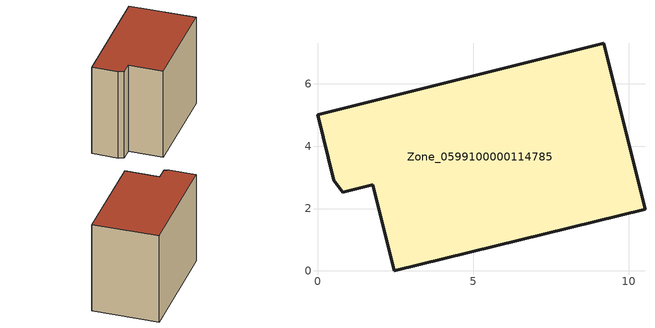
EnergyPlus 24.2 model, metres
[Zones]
Zone_0599100000114785
 floor ground (C_G): 1.78,2.76 0.81,2.52 0.52,2.91 0,5.01 9.2,7.31 10.52,1.98 2.46,0 z0
 wall outside (C_F): 2.46,0 10.52,1.98 9.2,7.31 0,5.01 0.52,2.91 0.81,2.52 1.78,2.76 2.46,0 z0:7.83
 roof outside (C_R): 0.81,2.52 1.78,2.76 2.46,0 10.52,1.98 9.2,7.31 0,5.01 0.52,2.91 z7.83
[BUILDING]
Pand.0599100000114785: North Axis=0; Terrain=City; Loads Convergence Tolerance Value=0.04; Temperature Convergence Tolerance Value=0.4; Solar Distribution=FullExterior; Maximum Number of Warmup Days=25; Minimum Number of Warmup Days=1
[Site:Location]
Rotterdam.The.Hague.AP_ZH_NLD Design_Conditions: Latitude=51.96; Longitude=4.45; Time Zone=1; Elevation=-4.5
[SITE:GROUNDTEMPERATURE:BUILDINGSURFACE]
18, 18, 18, 18, 18, 18, 18, 18, 18, 18, 18, 18
[MATERIAL] Thermal Absorptance=0.9; Solar Absorptance=0.7; Visible Absorptance=0.7
Name | Roughness | Thickness | Conductivity | Density | Specific Heat
G.TI.1975-1991 | MediumSmooth | 0.15 | 0.288461 | 540 | 1210
F.TI.1975-1991 | Rough | 0.3 | 0.230769 | 1920 | 840
R.TI.1975-1991 | MediumRough | 0.2 | 0.153846 | 1500 | 1000
[CONSTRUCTION]
C_G: G.TI.1975-1991
C_F: F.TI.1975-1991
C_R: R.TI.1975-1991
[ZONE]
Zone_0599100000114785: Type=1; Multiplier=1; Ceiling Height=Autocalculate; Volume=Autocalculate; Floor Area=autocalculate; Part of Total Floor Area=Yes
[ZONEINFILTRATION:DESIGNFLOWRATE]
Infil_Zone_0599100000114785: Zone or ZoneList or Space or SpaceList=Zone_0599100000114785; Schedule=AlwaysOn; Design Flow Rate Calculation Method=Flow/Area; Flow Rate per Floor Area=0.003; Constant Term Coefficient=1; Temperature Term Coefficient=0; Velocity Term Coefficient=0; Velocity Squared Term Coefficient=0
[HVACTEMPLATE:ZONE:IDEALLOADSAIRSYSTEM]
Zone_0599100000114785: Maximum Heating Supply Air Temperature=50; Minimum Cooling Supply Air Temperature=13; Maximum Heating Supply Air Humidity Ratio=0.0156; Minimum Cooling Supply Air Humidity Ratio=0.0077; Heating Limit=NoLimit; Cooling Limit=NoLimit; Dehumidification Control Type=ConstantSensibleHeatRatio; Cooling Sensible Heat Ratio=0.7; Dehumidification Setpoint=60; Humidification Control Type=None; Humidification Setpoint=30; Outdoor Air Method=None; Outdoor Air Flow Rate per Person=0.00944; Outdoor Air Flow Rate per Zone Floor Area=0; Outdoor Air Flow Rate per Zone=0; Demand Controlled Ventilation Type=None; Outdoor Air Economizer Type=NoEconomizer; Heat Recovery Type=None; Sensible Heat Recovery Effectiveness=0.7; Latent Heat Recovery Effectiveness=0.65
[ZONECONTROL:THERMOSTAT]
ThermostatControl_Zone_0599100000114785: Zone or ZoneList=Zone_0599100000114785; Control Type Schedule=DualSetpointControlType; Control 1=Thermostat_Zone_0599100000114785; Temperature Difference Between Cutout And Setpoint=0
[THERMOSTATSETPOINT:DUALSETPOINT]
Thermostat_Zone_0599100000114785: Heating Setpoint Temperature Schedule=HeatingSetpoint_Zone_0599100000114785; Cooling Setpoint Temperature Schedule=CoolingSetpoint_Zone_0599100000114785
[SCHEDULE:COMPACT]
HeatingSetpoint_Zone_0599100000114785: Through: 12/31, For: AllDays, Until: 24:00, 21
CoolingSetpoint_Zone_0599100000114785: Through: 12/31, For: AllDays, Until: 24:00, 24
DualSetpointControlType: Through: 12/31, For: AllDays, Until: 24:00, 4
AlwaysOn: Through: 12/31, For: AllDays, Until: 24:00, 1
